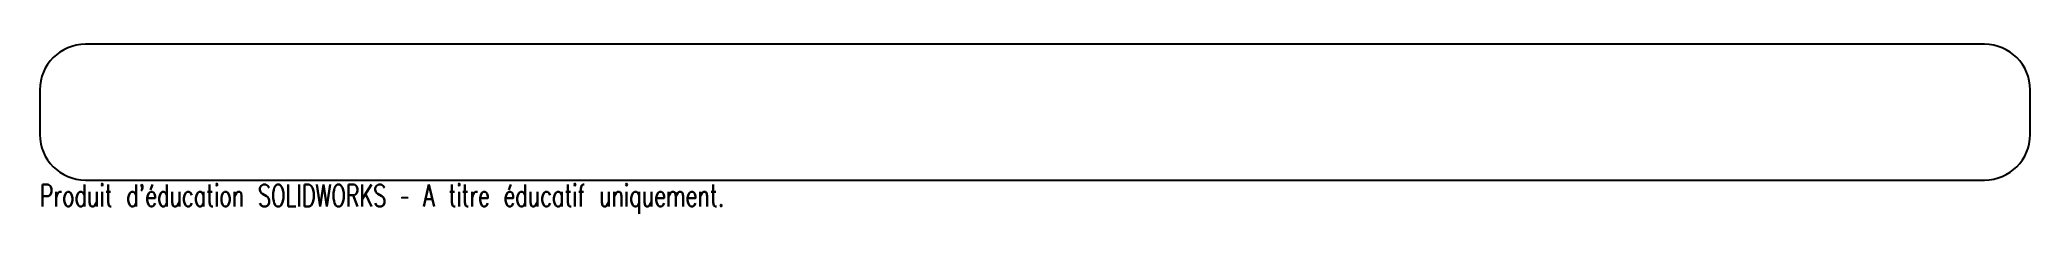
# Model space of a CAD drawing. Header units: millimetres. Extents: x 0 to 440, y -8 to 30.
import ezdxf

# ---------------------------------------------------------------- set-up
doc = ezdxf.new("R2010")
doc.units = ezdxf.units.MM
doc.styles.add('SLDTEXTSTYLE0', font='TXT', dxfattribs={"width": 0.7, "bigfont": 'bigfont'})

msp = doc.modelspace()

# ---------------------------------------------------------------- linework, layer by layer
at = {"color": 7, "linetype": 'Continuous', "lineweight": 25}
for p, q in [((429.9, 30), (10, 30)), ((-0.1, 19.9), (-0.1, 10)), ((440, 10), (440, 19.9)), ((10, -0.1), (429.9, -0.1))]:
    msp.add_line(p, q, dxfattribs=at)
for centre, start, end in [((10, 19.9), 90, 180), ((429.9, 19.9), 0, 90), ((10, 10), 180, 270), ((429.9, 10), 270, 0)]:
    msp.add_arc(centre, 10.1, start, end, dxfattribs=at)

# ---------------------------------------------------------------- texts
at = {"color": 7, "linetype": 'Continuous', "insert": (-0.1, -1.12), "char_height": 4.8336, "attachment_point": 1, "style": 'SLDTEXTSTYLE0'}
msp.add_mtext("Produit d'éducation SOLIDWORKS – A titre éducatif uniquement.", dxfattribs=at)

doc.saveas('drawing.dxf')
